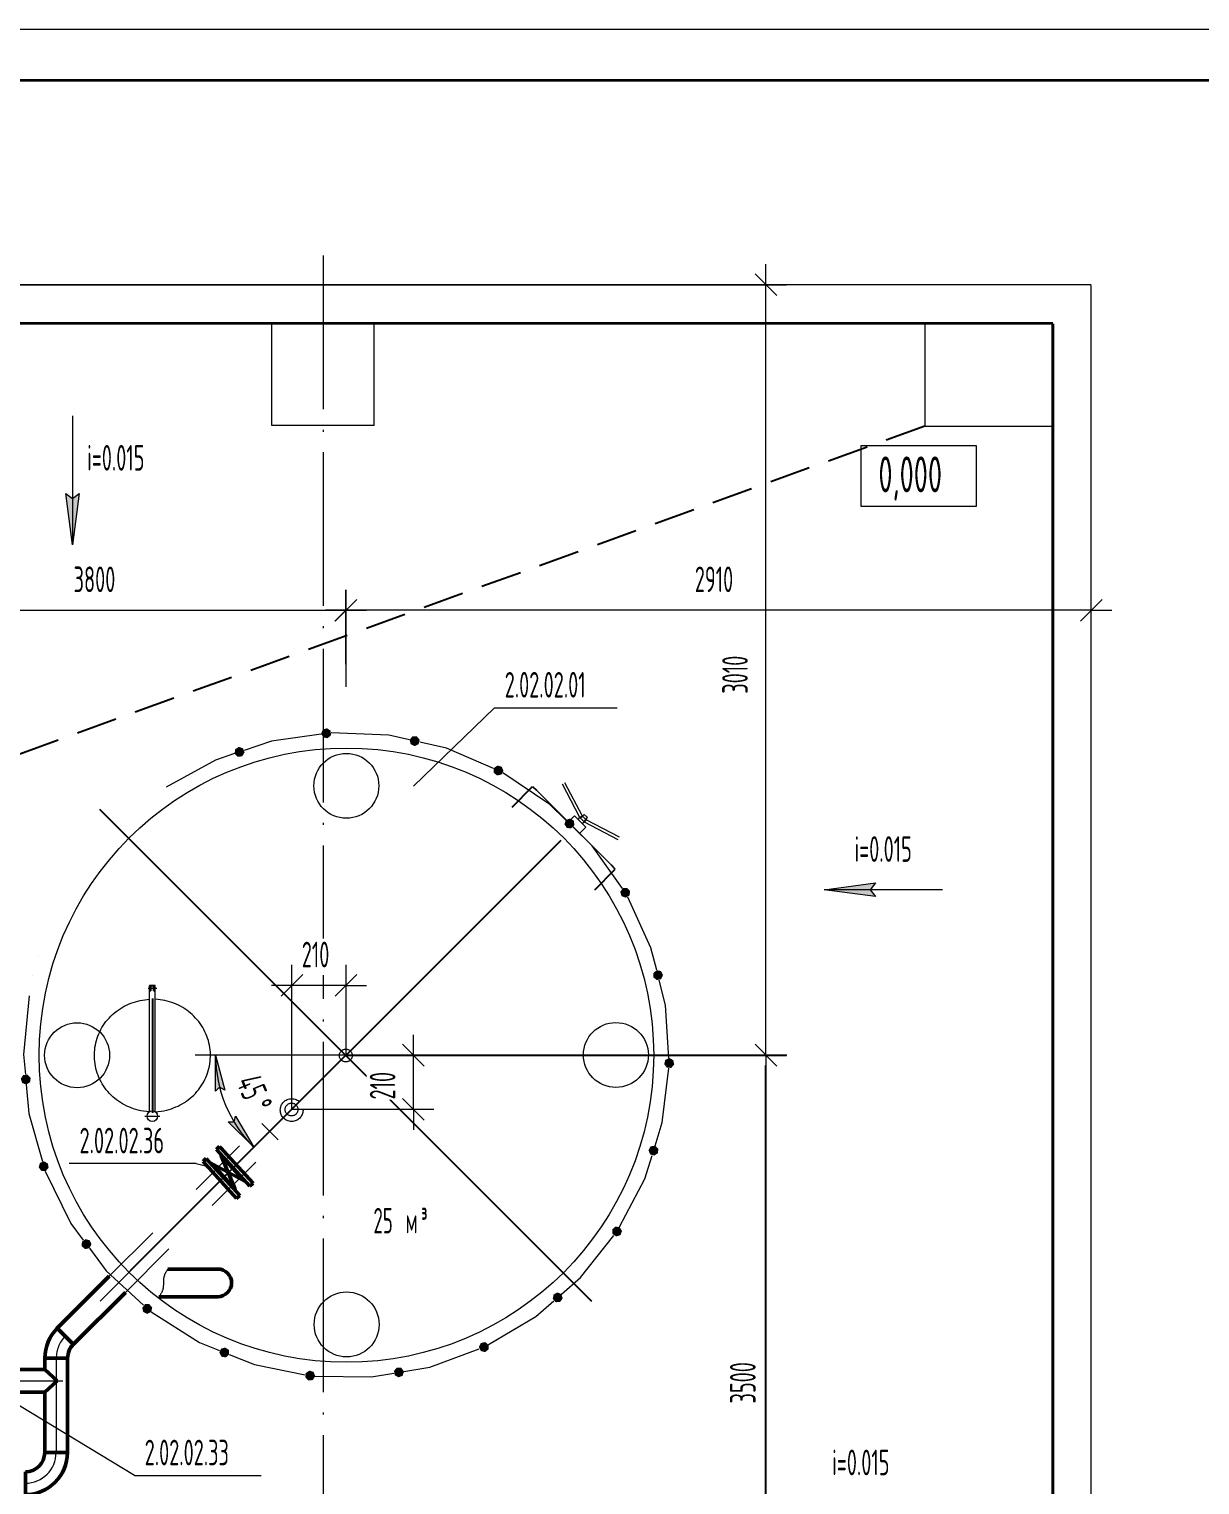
# Model space of a CAD drawing. Header units: millimetres. Extents: x -2281 to 5887, y 0 to 4166.
# Drawn here: x 462.6 to 577, y 451.8 to 594 of the extents above; entities that cross this region are included whole.
import ezdxf

# ---------------------------------------------------------------- set-up
doc = ezdxf.new("R2010")
doc.units = ezdxf.units.MM
for name, pattern in [('K5LT32777', [0]), ('K5LT32783', [0]), ('K5LT32784', [0]), ('K5LT32785', [0]), ('K5LT32786', [0]), ('K5LT32846', [0]), ('K5LT32847', [0]), ('K5LT32848', [19.2, 15, -2, 0.2, -2]), ('K5LT32852', [6.25, 4.75, -1.5]), ('K5LT32865', [0]), ('K5LT32878', [50.8, 31.75, -6.35, 6.35, -6.35]), ('K5LT32889', [11.999999, 6, -6]), ('K5LT32892', [6, 4, -2]), ('K5LT32895', [180.2, 120, -30, 0.2, -30]), ('K5LT32902', [18, 12, -1.5, 3, -1.5]), ('K5LT_AXLED', [19.5, 15, -1.5, 1.5, -1.5]), ('K5LT_BASIC', [0]), ('K5LT_DASHED', [6, 4, -2]), ('K5LT_REINFORCED', [0]), ('K5LT_THIN', [0]), ('K5LT_THIN_INCLUDED_TO_HATCHING', [0])]:
    doc.linetypes.add(name, pattern=pattern)
doc.layers.add('Системный слой', color=7, linetype='Continuous')
doc.styles.add('KDIMTEXTSTYLE', font='GOST_AU.SHX', dxfattribs={"width": 0.96, "oblique": 15, "height": 5})
doc.styles.add('KTEXTSTYLE', font='GOST_AU.SHX', dxfattribs={"width": 0.96, "height": 5})
doc.dimstyles.new('KDIMSTYLE (0.03)', dxfattribs={"dimtxt": 5, "dimasz": 1, "dimexe": 2, "dimexo": 0, "dimgap": 1, "dimtad": 1, "dimlfac": 40, "dimtxsty": 'KDIMTEXTSTYLE', "dimsah": 1, "dimcen": 0, "dimdle": 1, "dimadec": 0, "dimazin": 0, "dimtfac": 0.667, "dimtmove": 0, "dimatfit": 3, "dimfxl": 1, "dimtvp": 1, "dimtolj": 1, "dimtzin": 0, "dimarcsym": 0})

# ---------------------------------------------------------------- blocks, each defined once
blk = doc.blocks.new('U150')
at = {"layer": 'Системный слой', "color": 200, "linetype": 'K5LT32784', "lineweight": 50, "true_color": 0xbf00ff}
for p, q in [((466.97, 465.53), (465.39, 467.11)), ((466.41, 464.2), (464.19, 464.2))]:
    blk.add_line(p, q, dxfattribs=at)
for radius in [4.11, 1.89]:
    blk.add_arc((468.3, 464.2), radius, 135.0502, 180.0502, dxfattribs=at)
at = {"layer": 'Системный слой', "color": 30, "linetype": 'K5LT_AXLED', "lineweight": 13, "true_color": 0xff8000}
blk.add_arc((468.3, 464.2), 3, 135.0502, 180.0502, dxfattribs=at)
blk = doc.blocks.new('U149')
at = {"layer": 'Системный слой', "color": 6, "linetype": 'K5LT32889', "lineweight": 5, "true_color": 0xff00ff}
for p, q in [((470.47, 472.19), (487.2, 488.92)), ((472.05, 470.61), (489.07, 487.63)), ((485.37, 487.09), (486.95, 485.51))]:
    blk.add_line(p, q, dxfattribs=at)
at = {"layer": 'Системный слой', "color": 200, "linetype": 'K5LT32784', "lineweight": 50, "true_color": 0xbf00ff}
for p, q in [((470.47, 472.19), (465.39, 467.11)), ((472.05, 470.61), (466.96, 465.53)), ((466.27, 467.99), (465.39, 467.11)), ((467.85, 466.42), (466.97, 465.53))]:
    blk.add_line(p, q, dxfattribs=at)
at = {"layer": 'Системный слой', "color": 6, "linetype": 'K5LT32889', "lineweight": 5, "true_color": 0xff00ff}
for centre, radius in [((488.28, 488.42), 1.11), ((488.27, 488.47), 0.625)]:
    blk.add_circle(centre, radius, dxfattribs=at)
at = {"layer": 'Системный слой'}
blk.add_blockref('U150', (0, 0), dxfattribs=at)
blk = doc.blocks.new('U151')
at = {"layer": 'Системный слой', "color": 200, "linetype": 'K5LT32784', "lineweight": 50, "true_color": 0xbf00ff}
for p, q in [((464.17, 454.97), (466.39, 454.97)), ((462.28, 453.08), (462.28, 450.86))]:
    blk.add_line(p, q, dxfattribs=at)
at = {"layer": 'Системный слой', "color": 30, "linetype": 'K5LT_AXLED', "lineweight": 13, "true_color": 0xff8000}
blk.add_arc((462.28, 454.97), 3, 270, 0, dxfattribs=at)
at = {"layer": 'Системный слой', "color": 200, "linetype": 'K5LT32784', "lineweight": 50, "true_color": 0xbf00ff}
for radius in [4.11, 1.89]:
    blk.add_arc((462.28, 454.97), radius, 270, 0, dxfattribs=at)
blk = doc.blocks.new('U153')
at = {"layer": 'Системный слой', "color": 200, "linetype": 'K5LT32784', "lineweight": 50, "true_color": 0xbf00ff}
for p, q in [((479.94, 483.68), (479.63, 483.4)), ((479.94, 483.68), (483.22, 480.08)), ((480.93, 484.58), (481.24, 484.87)), ((480.93, 484.58), (484.21, 480.98)), ((481.24, 484.87), (484.52, 481.27)), ((481.35, 484.74), (481.73, 484.33)), ((481.39, 483.96), (481.37, 484.09)), ((482.76, 480.7), (481.39, 483.96)), ((481.39, 483.96), (483.63, 481.5)), ((479.63, 483.4), (482.91, 479.79)), ((479.74, 483.27), (480.11, 482.86)), ((480.52, 483.16), (480.39, 483.19)), ((480.52, 483.16), (483.63, 481.5)), ((480.52, 483.16), (482.76, 480.7)), ((482.76, 480.7), (482.78, 480.57)), ((483.63, 481.5), (483.76, 481.47)), ((484.21, 480.98), (484.52, 481.27)), ((483.22, 480.08), (482.91, 479.79))]:
    blk.add_line(p, q, dxfattribs=at)
blk = doc.blocks.new('U143')
at = {"layer": 'Системный слой', "color": 200, "linetype": 'K5LT32784', "lineweight": 50, "true_color": 0xbf00ff}
for p, q in [((464.17, 464.22), (464.17, 463.08)), ((466.39, 464.22), (466.39, 454.97)), ((464.17, 463.08), (465.4, 461.97)), ((464.17, 461.97), (464.17, 461.97)), ((465.4, 461.97), (464.17, 460.86)), ((464.17, 461.97), (464.17, 461.97)), ((464.17, 460.86), (464.17, 454.97)), ((466.39, 454.97), (464.17, 454.97))]:
    blk.add_line(p, q, dxfattribs=at)
at = {"layer": 'Системный слой', "color": 30, "linetype": 'K5LT_AXLED', "lineweight": 13, "true_color": 0xff8000}
blk.add_line((465.3, 464.2), (465.28, 454.97), dxfattribs=at)
at = {"layer": 'Системный слой'}
for name in ['U149', 'U153', 'U151']:
    blk.add_blockref(name, (0, 0), dxfattribs=at)
blk = doc.blocks.new('U161')
at = {"layer": 'Системный слой', "color": 7, "char_height": 2.5, "attachment_point": 1, "style": 'KTEXTSTYLE'}
for s, insert in [('\\H3.5;\\W0.965;\\Q15;\\Q0;\\W0.665;\\H2.50;м', (499.4, 478.88)), ('\\H3.5;\\W0.965;\\Q15;\\Q0;\\W0.665;\\H2.50;³', (500.92, 478.88))]:
    blk.add_mtext(s, dxfattribs=dict(at, insert=insert))
blk = doc.blocks.new('U174')
at = {"layer": 'Системный слой', "color": 7, "linetype": 'K5LT_THIN_INCLUDED_TO_HATCHING', "lineweight": 13}
for p, q in [((475.81, 472.12), (475.8, 472.07)), ((475.82, 472.17), (475.81, 472.12)), ((475.83, 472.22), (475.82, 472.17)), ((475.85, 472.27), (475.83, 472.22)), ((475.86, 472.32), (475.85, 472.27)), ((475.88, 472.36), (475.86, 472.32)), ((475.9, 472.41), (475.88, 472.36)), ((475.92, 472.45), (475.9, 472.41)), ((475.95, 472.5), (475.92, 472.45)), ((475.97, 472.54), (475.95, 472.5)), ((476, 472.59), (475.97, 472.54)), ((476.02, 472.63), (476, 472.59)), ((476.05, 472.68), (476.02, 472.63)), ((476.08, 472.72), (476.05, 472.68)), ((476.11, 472.76), (476.08, 472.72)), ((476.14, 472.81), (476.11, 472.76)), ((476.17, 472.85), (476.14, 472.81)), ((476.2, 472.89), (476.17, 472.85)), ((475.62, 470.66), (475.59, 470.62)), ((475.64, 470.71), (475.62, 470.66)), ((475.65, 470.75), (475.64, 470.71)), ((475.67, 470.8), (475.65, 470.75)), ((475.69, 470.85), (475.67, 470.8)), ((475.7, 470.9), (475.69, 470.85)), ((475.71, 470.95), (475.7, 470.9)), ((475.72, 471), (475.71, 470.95)), ((475.73, 471.05), (475.72, 471)), ((475.74, 471.1), (475.73, 471.05)), ((475.75, 471.15), (475.74, 471.1)), ((475.76, 471.3), (475.75, 471.25)), ((475.75, 471.25), (475.75, 471.2)), ((475.75, 471.2), (475.75, 471.15)), ((475.77, 471.77), (475.76, 471.72)), ((475.76, 471.72), (475.76, 471.67)), ((475.76, 471.67), (475.76, 471.61)), ((475.76, 471.61), (475.76, 471.56)), ((475.76, 471.56), (475.76, 471.51)), ((475.76, 471.51), (475.76, 471.46)), ((475.76, 471.46), (475.76, 471.4)), ((475.76, 471.4), (475.76, 471.35)), ((475.76, 471.35), (475.76, 471.3)), ((475.78, 471.92), (475.77, 471.87)), ((475.77, 471.87), (475.77, 471.82)), ((475.77, 471.82), (475.77, 471.77)), ((475.79, 472.03), (475.78, 471.97)), ((475.78, 471.97), (475.78, 471.92)), ((475.8, 472.07), (475.79, 472.03)), ((475.35, 470.22), (475.32, 470.19)), ((475.38, 470.27), (475.35, 470.22)), ((475.41, 470.31), (475.38, 470.27)), ((475.44, 470.35), (475.41, 470.31)), ((475.47, 470.4), (475.44, 470.35)), ((475.49, 470.44), (475.47, 470.4)), ((475.52, 470.48), (475.49, 470.44)), ((475.55, 470.53), (475.52, 470.48)), ((475.57, 470.57), (475.55, 470.53)), ((475.59, 470.62), (475.57, 470.57))]:
    blk.add_line(p, q, dxfattribs=at)
blk = doc.blocks.new('U173')
at = {"layer": 'Системный слой', "color": 134, "linetype": 'K5LT_REINFORCED', "lineweight": 50, "true_color": 0x009696}
for p, q in [((481.07, 472.89), (476.2, 472.89)), ((481.07, 470.19), (475.32, 470.19))]:
    blk.add_line(p, q, dxfattribs=at)
blk.add_arc((481.07, 471.54), 1.35, 270, 90, dxfattribs=at)
at = {"layer": 'Системный слой'}
blk.add_blockref('U174', (0, 0), dxfattribs=at)
blk = doc.blocks.new('U187')
at = {"layer": 'Системный слой', "color": 7, "linetype": 'K5LT_THIN', "lineweight": 13}
for p, q in [((543.89, 553.34), (555.1, 553.34)), ((543.89, 547.38), (543.89, 553.34)), ((555.1, 553.34), (555.1, 547.38)), ((555.1, 547.38), (543.89, 547.38))]:
    blk.add_line(p, q, dxfattribs=at)
at = {"layer": 'Системный слой', "color": 7, "insert": (545.57, 552.26), "char_height": 2.5, "attachment_point": 1, "style": 'KTEXTSTYLE'}
blk.add_mtext('\\H3.5;\\W0.965;\\Q15;\\Q0;\\W0.715;0,000', dxfattribs=at)
blk = doc.blocks.new('U257')
at = {"layer": 'Системный слой', "color": 7, "linetype": 'K5LT_THIN', "lineweight": 13}
for p, q in [((550.1, 565.22), (562.6, 565.22)), ((550.1, 565.22), (550.1, 555.22)), ((550.1, 555.22), (562.6, 555.22))]:
    blk.add_line(p, q, dxfattribs=at)
blk = doc.blocks.new('U422')
at = {"layer": 'Системный слой'}
for points in [[(492.12, 525.03), (492.09, 525.47), (491.74, 525.71), (491.32, 525.59), (491.16, 525.19), (491.37, 524.81), (491.8, 524.74)], [(500.68, 524.16), (500.78, 524.59), (500.5, 524.92), (500.07, 524.92), (499.8, 524.58), (499.9, 524.15), (500.29, 523.97)], [(483.68, 523.34), (483.54, 523.75), (483.13, 523.89), (482.76, 523.66), (482.71, 523.23), (483.02, 522.92), (483.45, 522.97)], [(508.96, 521.56), (508.79, 521.96), (508.37, 522.07), (508.02, 521.82), (508, 521.38), (508.33, 521.1), (508.76, 521.18)], [(515.89, 516.25), (515.83, 516.68), (515.46, 516.9), (515.05, 516.75), (514.91, 516.34), (515.15, 515.97), (515.58, 515.93)], [(521.27, 509.38), (521.33, 509.81), (521.04, 510.12), (520.61, 510.09), (520.36, 509.73), (520.49, 509.32), (520.9, 509.16)], [(524.36, 501.21), (524.54, 501.61), (524.34, 502), (523.92, 502.08), (523.59, 501.8), (523.6, 501.37), (523.94, 501.11)], [(525.63, 492.87), (525.54, 493.3), (525.16, 493.5), (524.76, 493.32), (524.66, 492.9), (524.92, 492.55), (525.35, 492.54)], [(462.74, 491.13), (462.8, 491.55), (462.51, 491.87), (462.07, 491.84), (461.83, 491.48), (461.96, 491.07), (462.36, 490.91)], [(524.05, 484.21), (524.08, 484.65), (523.76, 484.94), (523.33, 484.88), (523.12, 484.5), (523.27, 484.1), (523.69, 483.97)], [(464.55, 482.76), (464.49, 483.19), (464.12, 483.41), (463.71, 483.26), (463.58, 482.85), (463.81, 482.49), (464.25, 482.45)], [(520.39, 476.2), (520.54, 476.61), (520.31, 476.98), (519.88, 477.04), (519.57, 476.74), (519.61, 476.31), (519.98, 476.07)], [(468.74, 475.3), (468.57, 475.7), (468.15, 475.81), (467.8, 475.56), (467.78, 475.12), (468.11, 474.84), (468.53, 474.92)], [(474.57, 468.7), (474.67, 469.12), (474.39, 469.46), (473.96, 469.46), (473.69, 469.11), (473.79, 468.69), (474.18, 468.51)], [(514.74, 470.02), (514.63, 470.44), (514.23, 470.61), (513.85, 470.4), (513.77, 469.98), (514.06, 469.65), (514.49, 469.67)], [(482.18, 464.55), (482.16, 464.98), (481.8, 465.23), (481.38, 465.11), (481.22, 464.71), (481.43, 464.33), (481.86, 464.26)], [(507.51, 465.05), (507.51, 465.48), (507.18, 465.76), (506.75, 465.66), (506.56, 465.27), (506.75, 464.88), (507.17, 464.78)], [(490.58, 462.42), (490.44, 462.83), (490.03, 462.97), (489.66, 462.74), (489.62, 462.31), (489.92, 462), (490.35, 462.05)], [(499.12, 462.47), (499.24, 462.89), (498.99, 463.24), (498.56, 463.27), (498.27, 462.95), (498.34, 462.52), (498.72, 462.31)]]:
    blk.add_hatch(color=7, dxfattribs=at).paths.add_polyline_path(points)
at = {"layer": 'Системный слой', "color": 7, "linetype": 'K5LT32865', "lineweight": 13}
for p, q in [((491.16, 525.15), (486.3, 524.45)), ((497.78, 525.04), (492.15, 525.27)), ((499.8, 524.58), (497.78, 525.04)), ((486.3, 524.45), (483.66, 523.55)), ((503.41, 523.76), (500.78, 524.36)), ((508, 521.78), (503.41, 523.76)), ((480.84, 522.6), (476.04, 519.95)), ((482.71, 523.23), (480.84, 522.6)), ((513.5, 518.27), (508.9, 521.35)), ((515.05, 516.75), (513.5, 518.27)), ((517.63, 514.24), (515.77, 516.05)), ((520.57, 510.07), (517.63, 514.24)), ((523.36, 504.28), (521.09, 509.22)), ((523.92, 502.08), (523.36, 504.28)), ((524.78, 498.68), (524.17, 501.11)), ((462.64, 499.58), (462.1, 493.83)), ((525.11, 493.5), (524.78, 498.68)), ((462.1, 493.83), (462.28, 491.9)), ((524.47, 487.19), (525.1, 492.5)), ((462.37, 490.91), (462.62, 488.08)), ((462.62, 488.08), (463.94, 483.4)), ((523.76, 484.94), (524.47, 487.19)), ((522.75, 481.69), (523.47, 483.99)), ((464.23, 482.44), (466.73, 477.35)), ((520.28, 477), (522.75, 481.69)), ((466.73, 477.35), (467.94, 475.72)), ((516.48, 472.05), (519.73, 476.17)), ((468.54, 474.92), (470.17, 472.72)), ((470.17, 472.72), (473.81, 469.35)), ((514.63, 470.44), (516.48, 472.05)), ((512.13, 468.26), (513.88, 469.78)), ((474.57, 468.7), (479.28, 465.71)), ((507.5, 465.51), (512.13, 468.26)), ((479.28, 465.71), (481.25, 464.92)), ((501.76, 463.32), (506.59, 465.1)), ((482.18, 464.55), (484.64, 463.57)), ((484.64, 463.57), (489.6, 462.57)), ((490.58, 462.43), (496.07, 462.35)), ((496.07, 462.35), (498.25, 462.72)), ((499.24, 462.89), (501.76, 463.32))]:
    blk.add_line(p, q, dxfattribs=at)
blk = doc.blocks.new('U420')
at = {"layer": 'Системный слой', "color": 7, "linetype": 'K5LT32777', "lineweight": 25}
for p, q in [((509.8, 518.01), (511.81, 520.03)), ((511.81, 520.03), (512.18, 519.66)), ((516.43, 516.98), (516.67, 517.13)), ((516.84, 516.58), (516.99, 516.81)), ((517.87, 509.94), (519.88, 511.96)), ((519.88, 511.96), (519.52, 512.33))]:
    blk.add_line(p, q, dxfattribs=at)
at = {"layer": 'Системный слой', "color": 7, "linetype": 'K5LT32786', "lineweight": 18}
for p, q in [((512.18, 519.66), (519.52, 512.33)), ((516.43, 516.98), (514.71, 520.26)), ((516.67, 517.13), (514.95, 520.39)), ((515.3, 516.54), (515.91, 517.16)), ((517.01, 516.06), (515.91, 517.16)), ((516.2, 516.86), (516.46, 516.61)), ((516.26, 516.81), (516.43, 516.98)), ((516.84, 516.58), (516.43, 516.98)), ((516.72, 516.35), (516.46, 516.61)), ((516.66, 516.4), (516.84, 516.58)), ((516.67, 517.13), (516.84, 517.3)), ((516.67, 517.13), (516.99, 516.81)), ((517.16, 516.98), (516.84, 517.3)), ((516.84, 516.58), (520.12, 514.85)), ((516.99, 516.81), (517.16, 516.98)), ((516.99, 516.81), (520.25, 515.1)), ((516.4, 515.44), (517.01, 516.06))]:
    blk.add_line(p, q, dxfattribs=at)
at = {"layer": 'Системный слой', "color": 7, "linetype": 'K5LT_THIN_INCLUDED_TO_HATCHING', "lineweight": 13}
blk.add_circle((493.63, 493.78), 30, dxfattribs=at)
at = {"layer": 'Системный слой'}
blk.add_blockref('U422', (0, 0), dxfattribs=at)
blk = doc.blocks.new('U449')
at = {"layer": 'Системный слой', "color": 7, "linetype": 'K5LT32786', "lineweight": 18}
blk.add_circle((519.94, 493.8), 3.17, dxfattribs=at)
blk = doc.blocks.new('U450')
at = {"layer": 'Системный слой', "color": 7, "linetype": 'K5LT32786', "lineweight": 18}
blk.add_circle((493.62, 520.09), 3.17, dxfattribs=at)
blk = doc.blocks.new('U451')
at = {"layer": 'Системный слой', "color": 7, "linetype": 'K5LT32786', "lineweight": 18}
blk.add_circle((467.33, 493.77), 3.17, dxfattribs=at)
blk = doc.blocks.new('U452')
at = {"layer": 'Системный слой', "color": 7, "linetype": 'K5LT32786', "lineweight": 18}
blk.add_circle((493.65, 467.48), 3.17, dxfattribs=at)
blk = doc.blocks.new('U448')
at = {"layer": 'Системный слой'}
for name in ['U450', 'U451', 'U449', 'U452']:
    blk.add_blockref(name, (0, 0), dxfattribs=at)
blk = doc.blocks.new('U419')
at = {"layer": 'Системный слой', "color": 7, "linetype": 'K5LT32786', "lineweight": 18}
for p, q in [((474.97, 500.6), (474.39, 500.6)), ((474.39, 499.35), (474.39, 500.6)), ((474.97, 499.35), (474.97, 500.6)), ((474.39, 488.25), (474.39, 499.35)), ((474.97, 488.25), (474.97, 499.35))]:
    blk.add_line(p, q, dxfattribs=at)
at = {"layer": 'Системный слой', "color": 6, "linetype": 'K5LT32852', "lineweight": 25, "true_color": 0xff00ff}
for p, q in [((474.44, 500.05), (474.44, 500.56)), ((474.44, 500.56), (474.54, 500.56)), ((474.54, 500.05), (474.54, 500.56)), ((474.79, 500.56), (474.58, 500.56)), ((474.83, 500.05), (474.83, 500.56)), ((474.93, 500.56), (474.83, 500.56)), ((474.93, 500.05), (474.93, 500.56)), ((474.54, 500.05), (474.44, 500.05)), ((474.83, 500.05), (474.93, 500.05))]:
    blk.add_line(p, q, dxfattribs=at)
at = {"layer": 'Системный слой', "color": 4, "linetype": 'K5LT32878', "lineweight": 15, "true_color": 0x00ffff}
for p, q in [((475.12, 500.3), (474.28, 500.3)), ((473.95, 487.82), (475.41, 487.82))]:
    blk.add_line(p, q, dxfattribs=at)
at = {"layer": 'Системный слой', "color": 150, "linetype": 'K5LT32902', "lineweight": 25, "true_color": 0x007fff}
blk.add_line((474.68, 499.33), (474.68, 488.16), dxfattribs=at)
at = {"layer": 'Системный слой', "color": 7, "linetype": 'K5LT32786', "lineweight": 18}
blk.add_circle((474.68, 487.82), 0.516, dxfattribs=at)
for points in [[(474.39, 488.25), (474.01, 488.27), (473.64, 488.33), (472.67, 488.57), (472.09, 488.82), (471.03, 489.49), (470.56, 489.92), (469.8, 490.89), (469.5, 491.45), (469.1, 492.61), (469.01, 493.23), (469.03, 494.46), (469.15, 495.07), (469.58, 496.22), (469.9, 496.76), (470.7, 497.71), (471.19, 498.12), (472.27, 498.76), (472.86, 498.99), (473.78, 499.18), (474.08, 499.22), (474.39, 499.24)], [(474.98, 488.25), (475.35, 488.27), (475.72, 488.33), (476.69, 488.57), (477.28, 488.82), (478.33, 489.49), (478.8, 489.92), (479.57, 490.89), (479.87, 491.45), (480.26, 492.61), (480.36, 493.23), (480.34, 494.46), (480.22, 495.07), (479.78, 496.22), (479.46, 496.76), (478.66, 497.71), (478.18, 498.12), (477.1, 498.76), (476.5, 498.99), (475.59, 499.18), (475.28, 499.22), (474.98, 499.24)]]:
    blk.add_open_spline(points, degree=3, knots=[0, 0, 0, 0, 0.0650277, 0.0650277, 0.1752287, 0.1752287, 0.2854298, 0.2854298, 0.3956308, 0.3956308, 0.5058319, 0.5058319, 0.6160329, 0.6160329, 0.726234, 0.726234, 0.836435, 0.836435, 0.9466361, 0.9466361, 1, 1, 1, 1], dxfattribs=at)
at = {"layer": 'Системный слой'}
for name in ['U420', 'U448']:
    blk.add_blockref(name, (0, 0), dxfattribs=at)
blk = doc.blocks.new('D42')
at = {"layer": 'Системный слой', "color": 7, "linetype": 'K5LT_THIN', "lineweight": 13, "transparency": 16777216}
for p, q in [((493.57, 531.96), (493.57, 539.24)), ((566.35, 526.56), (566.35, 539.24)), ((494.63, 538.3), (492.5, 536.18)), ((565.29, 536.18), (567.41, 538.3)), ((493.57, 537.24), (491.57, 537.24)), ((566.35, 537.24), (493.57, 537.24)), ((566.35, 537.24), (568.35, 537.24))]:
    blk.add_line(p, q, dxfattribs=at)
at = {"transparency": 16777216}
blk.add_wipeout([(527.64, 538.49), (527.64, 542.06), (532.09, 542.06), (532.09, 538.49)], dxfattribs=at).dxf.layer = 'Системный слой'
at = {"layer": 'Системный слой', "color": 7, "transparency": 16777216, "insert": (527.64, 541.51), "char_height": 2.5, "attachment_point": 1, "style": 'KTEXTSTYLE'}
blk.add_mtext('\\H3.5;\\W0.965;\\Q15;\\Q0;\\W0.715;\\H2.50;2910', dxfattribs=at)
blk = doc.blocks.new('KDIMARROW_03')
at = {"layer": 'Системный слой', "color": 0, "linetype": 'K5LT_THIN', "lineweight": 13}
for p, q in [((-1.06, -1.06), (1.06, 1.06)), ((0, 0), (-1, 0)), ((0, 0), (2, 0))]:
    blk.add_line(p, q, dxfattribs=at)
blk = doc.blocks.new('D50')
at = {"layer": 'Системный слой', "color": 7, "linetype": 'K5LT_THIN', "lineweight": 13, "transparency": 16777216}
for p, q in [((534.58, 569.03), (534.58, 571.03)), ((455.19, 569.03), (536.58, 569.03)), ((535.64, 567.97), (533.52, 570.1)), ((534.58, 493.78), (534.58, 569.03)), ((533.52, 494.85), (535.64, 492.72)), ((493.6, 493.78), (536.58, 493.78)), ((534.58, 493.78), (534.58, 491.78))]:
    blk.add_line(p, q, dxfattribs=at)
at = {"transparency": 16777216}
blk.add_wipeout([(533.58, 529.09), (530.01, 529.09), (530.01, 533.54), (533.58, 533.54)], dxfattribs=at).dxf.layer = 'Системный слой'
at = {"layer": 'Системный слой', "color": 7, "transparency": 16777216, "insert": (530.32, 529.09), "char_height": 2.5, "attachment_point": 1, "rotation": 90, "style": 'KTEXTSTYLE'}
blk.add_mtext('\\H3.5;\\W0.965;\\Q15;\\Q0;\\W0.715;\\H2.50;3010', dxfattribs=at)
blk = doc.blocks.new('D54')
at = {"layer": 'Defpoints', "color": 0, "transparency": 16777216}
for p in [(493.6, 493.78), (534.58, 493.78), (499.57, 406.28)]:
    blk.add_point(p, dxfattribs=at)
at = {"layer": 'Системный слой', "color": 0, "lineweight": -2, "transparency": 16777216}
for p, q in [((493.6, 493.78), (536.58, 493.78)), ((534.58, 407.28), (534.58, 492.78)), ((499.57, 406.28), (536.58, 406.28))]:
    blk.add_line(p, q, dxfattribs=at)
for p, rotation in [((534.58, 493.78), 90), ((534.58, 406.28), 270)]:
    blk.add_blockref('KDIMARROW_03', p, dxfattribs=dict(at, rotation=rotation))
at = {"layer": 'Системный слой', "color": 7, "transparency": 16777216, "insert": (532.33, 461.78), "char_height": 5, "attachment_point": 5, "rotation": 90, "style": 'KDIMTEXTSTYLE'}
blk.add_mtext('\\A1;\\H2.5;\\W0.715;\\Q0;3500', dxfattribs=at)
blk = doc.blocks.new('D58')
at = {"layer": 'Системный слой', "color": 7, "linetype": 'K5LT_THIN', "lineweight": 13, "transparency": 16777216}
for p, q in [((488.31, 488.49), (488.31, 502.6)), ((493.6, 493.78), (493.6, 502.6)), ((488.31, 500.6), (486.31, 500.6)), ((493.6, 500.6), (488.31, 500.6)), ((493.6, 500.6), (495.6, 500.6))]:
    blk.add_line(p, q, dxfattribs=at)
at = {"transparency": 16777216}
blk.add_wipeout([(489.27, 501.6), (489.27, 505.17), (492.51, 505.17), (492.51, 501.6)], dxfattribs=at).dxf.layer = 'Системный слой'
at = {"layer": 'Системный слой', "color": 7, "linetype": 'K5LT_THIN', "lineweight": 13, "transparency": 16777216}
for p, q in [((489.37, 501.66), (487.25, 499.54)), ((492.54, 499.54), (494.66, 501.66))]:
    blk.add_line(p, q, dxfattribs=at)
at = {"layer": 'Системный слой', "color": 7, "transparency": 16777216, "insert": (489.27, 504.86), "char_height": 2.5, "attachment_point": 1, "style": 'KTEXTSTYLE'}
blk.add_mtext('\\H3.5;\\W0.965;\\Q15;\\Q0;\\W0.715;\\H2.50;210', dxfattribs=at)
blk = doc.blocks.new('D59')
at = {"layer": 'Системный слой', "color": 7, "linetype": 'K5LT_THIN', "lineweight": 13, "transparency": 16777216}
for p, q in [((500.17, 493.78), (500.17, 495.78)), ((493.6, 493.78), (502.17, 493.78)), ((500.17, 488.49), (500.17, 493.78)), ((488.26, 488.49), (502.17, 488.49)), ((500.17, 488.49), (500.17, 486.49))]:
    blk.add_line(p, q, dxfattribs=at)
at = {"transparency": 16777216}
blk.add_wipeout([(499.17, 489.45), (495.61, 489.45), (495.61, 492.69), (499.17, 492.69)], dxfattribs=at).dxf.layer = 'Системный слой'
at = {"layer": 'Системный слой', "color": 7, "linetype": 'K5LT_THIN', "lineweight": 13, "transparency": 16777216}
for p, q in [((501.23, 492.72), (499.11, 494.85)), ((499.11, 489.55), (501.23, 487.43))]:
    blk.add_line(p, q, dxfattribs=at)
at = {"layer": 'Системный слой', "color": 7, "transparency": 16777216, "insert": (495.91, 489.45), "char_height": 2.5, "attachment_point": 1, "rotation": 90, "style": 'KTEXTSTYLE'}
blk.add_mtext('\\H3.5;\\W0.965;\\Q15;\\Q0;\\W0.715;\\H2.50;210', dxfattribs=at)
blk = doc.blocks.new('D70')
at = {"layer": 'Системный слой', "color": 7, "linetype": 'K5LT_THIN', "lineweight": 13, "transparency": 16777216}
for p, q in [((398.56, 526.71), (398.56, 539.24)), ((493.6, 529.77), (493.6, 539.24)), ((399.63, 538.3), (397.5, 536.18)), ((492.54, 536.18), (494.66, 538.3)), ((398.56, 537.24), (396.56, 537.24)), ((398.56, 537.24), (493.6, 537.24)), ((493.6, 537.24), (495.6, 537.24))]:
    blk.add_line(p, q, dxfattribs=at)
at = {"transparency": 16777216}
blk.add_wipeout([(466.99, 538.24), (466.99, 541.81), (471.94, 541.81), (471.94, 538.24)], dxfattribs=at).dxf.layer = 'Системный слой'
at = {"layer": 'Системный слой', "color": 7, "transparency": 16777216, "insert": (466.99, 541.51), "char_height": 2.5, "attachment_point": 1, "style": 'KTEXTSTYLE'}
blk.add_mtext('\\H3.5;\\W0.965;\\Q15;\\Q0;\\W0.715;\\H2.50;3800', dxfattribs=at)
blk = doc.blocks.new('U544')
at = {"layer": 'Системный слой'}
blk.add_hatch(color=7, dxfattribs=at).paths.add_polyline_path([(466.89, 543.64), (467.55, 548.64), (466.89, 548.14), (466.23, 548.64)])
at = {"layer": 'Системный слой', "color": 7, "linetype": 'K5LT_THIN', "lineweight": 13}
for p, q in [((466.89, 556.24), (466.89, 543.64)), ((466.89, 543.64), (466.23, 548.64)), ((466.23, 548.64), (466.89, 548.14)), ((466.89, 548.14), (467.55, 548.64)), ((467.55, 548.64), (466.89, 543.64))]:
    blk.add_line(p, q, dxfattribs=at)
blk = doc.blocks.new('D85')
at = {"layer": 'Системный слой', "color": 7, "linetype": 'K5LT_THIN', "lineweight": 13, "transparency": 16777216}
for p, q in [((536.62, 493.78), (478.86, 493.78)), ((480.84, 490.25), (480.86, 493.78)), ((481.25, 490.66), (480.84, 490.25)), ((469.58, 469.76), (486.01, 486.19))]:
    blk.add_line(p, q, dxfattribs=at)
at = {"transparency": 16777216}
blk.add_wipeout([(482.33, 490.98), (485.74, 492.39), (487, 489.34), (483.59, 487.93)], dxfattribs=at).dxf.layer = 'Системный слой'
at = {"layer": 'Системный слой', "transparency": 16777216}
for points in [[(481.75, 490.37), (480.86, 493.78), (480.84, 490.25), (481.25, 490.66)], [(484.59, 484.78), (482.81, 487.82), (482.66, 487.27), (482.08, 487.26)]]:
    blk.add_hatch(color=7, dxfattribs=at).paths.add_polyline_path(points)
at = {"layer": 'Системный слой', "color": 7, "linetype": 'K5LT_THIN', "lineweight": 13, "transparency": 16777216}
for p, q in [((480.86, 493.78), (481.75, 490.37)), ((481.75, 490.37), (481.25, 490.66)), ((482.66, 487.27), (482.81, 487.82)), ((482.81, 487.82), (484.59, 484.78)), ((482.08, 487.26), (482.66, 487.27)), ((484.59, 484.78), (482.08, 487.26))]:
    blk.add_line(p, q, dxfattribs=at)
blk.add_arc((493.6, 493.78), 12.74, 180, 225, dxfattribs=at)
at = {"layer": 'Системный слой', "color": 7, "transparency": 16777216, "char_height": 2.5, "attachment_point": 1, "rotation": 292.5, "style": 'KTEXTSTYLE'}
for s, insert in [('\\H3.5;\\W0.965;\\Q15;\\Q0;\\W0.715;\\H2.50;45', (485.14, 492.14)), ('\\H3.5;\\W0.965;\\Q15;\\Q0;\\W0.715;\\H2.50;°', (486.15, 489.7))]:
    blk.add_mtext(s, dxfattribs=dict(at, insert=insert))
blk = doc.blocks.new('KDIMARROW_01')
at = {"layer": 'Системный слой'}
blk.add_hatch(color=0, dxfattribs=at).paths.add_polyline_path([(0, 0), (-3.5, 0.46), (-3.15, 0), (-3.5, -0.46)])
at = {"layer": 'Системный слой', "color": 0, "linetype": 'K5LT_THIN', "lineweight": 13}
for p, q in [((-3.15, 0), (-3.5, 0.46)), ((-3.5, 0.46), (0, 0)), ((0, 0), (-3.5, -0.46)), ((-3.5, -0.46), (-3.15, 0)), ((0, 0), (-1, 0))]:
    blk.add_line(p, q, dxfattribs=at)
blk = doc.blocks.new('U557')
at = {"layer": 'Системный слой', "color": 7, "linetype": 'K5LT_THIN', "lineweight": 13}
for q in [(457.66, 461.97), (485.31, 452.72)]:
    blk.add_line((472.93, 452.72), q, dxfattribs=at)
at = {"layer": 'Системный слой', "color": 7, "insert": (473.93, 456.22), "char_height": 2.5, "attachment_point": 1, "style": 'KTEXTSTYLE'}
blk.add_mtext('\\H3.5;\\W0.965;\\Q15;\\Q0;\\W0.715;\\H2.50;2.02.02.33', dxfattribs=at)
blk = doc.blocks.new('U575')
at = {"layer": 'Системный слой', "color": 7, "linetype": 'K5LT_THIN', "lineweight": 13}
for q in [(466.57, 483.19), (480.4, 482.85)]:
    blk.add_line((478.96, 483.19), q, dxfattribs=at)
at = {"layer": 'Системный слой', "color": 7, "insert": (467.57, 486.69), "char_height": 2.5, "attachment_point": 1, "style": 'KTEXTSTYLE'}
blk.add_mtext('\\H3.5;\\W0.965;\\Q15;\\Q0;\\W0.715;\\H2.50;2.02.02.36', dxfattribs=at)
blk = doc.blocks.new('U579')
at = {"layer": 'Системный слой', "color": 7, "linetype": 'K5LT_THIN', "lineweight": 13}
for q in [(500.17, 520.05), (520.07, 527.71)]:
    blk.add_line((508.08, 527.71), q, dxfattribs=at)
at = {"layer": 'Системный слой', "color": 7, "insert": (509.08, 531.21), "char_height": 2.5, "attachment_point": 1, "style": 'KTEXTSTYLE'}
blk.add_mtext('\\H3.5;\\W0.965;\\Q15;\\Q0;\\W0.715;\\H2.50;2.02.02.01', dxfattribs=at)
blk = doc.blocks.new('U599')
at = {"layer": 'Системный слой'}
blk.add_hatch(color=7, dxfattribs=at).paths.add_polyline_path([(544.78, 509.94), (545.28, 510.6), (540.28, 509.94), (545.28, 509.29)])
at = {"layer": 'Системный слой', "color": 7, "linetype": 'K5LT_THIN', "lineweight": 13}
for p, q in [((540.28, 509.94), (545.28, 510.6)), ((545.28, 510.6), (544.78, 509.94)), ((545.28, 509.29), (540.28, 509.94)), ((551.83, 509.94), (540.28, 509.94)), ((544.78, 509.94), (545.28, 509.29))]:
    blk.add_line(p, q, dxfattribs=at)

msp = doc.modelspace()

# ---------------------------------------------------------------- linework, layer by layer
at = {"color": 7, "linetype": 'K5LT_THIN', "lineweight": 13}
msp.add_line((0, 594), (841, 594), dxfattribs=at)
at = {"color": 5, "linetype": 'K5LT_BASIC', "lineweight": 35, "true_color": 0x0000ff}
msp.add_line((20, 589), (836, 589), dxfattribs=at)
at = {"layer": 'Системный слой', "color": 1, "linetype": 'K5LT32848', "lineweight": 18, "true_color": 0xff0000}
msp.add_line((491.34918, 571.87341), (491.34918, 155.27341), dxfattribs=at)
at = {"layer": 'Системный слой', "color": 7, "linetype": 'K5LT_THIN', "lineweight": 13}
for p, q in [((566.34918, 569.03472), (191.34918, 569.03472)), ((562.59917, 565.22341), (191.34917, 565.22341)), ((486.34918, 555.28472), (486.34918, 565.28472)), ((496.34918, 555.28472), (496.34918, 565.28472)), ((496.34918, 555.28472), (486.34918, 555.28472))]:
    msp.add_line(p, q, dxfattribs=at)
at = {"layer": 'Системный слой', "color": 7, "linetype": 'K5LT32846', "lineweight": 9}
msp.add_line((566.34917, 193.97341), (566.34917, 568.97341), dxfattribs=at)
at = {"layer": 'Системный слой', "color": 7, "linetype": 'K5LT32785', "lineweight": 40}
for p, q in [((291.37208, 565.2682), (562.59918, 565.25995)), ((562.59917, 565.22341), (562.5992, 197.78504))]:
    msp.add_line(p, q, dxfattribs=at)
at = {"layer": 'Системный слой', "color": 7, "linetype": 'K5LT_THIN_INCLUDED_TO_HATCHING', "lineweight": 13}
msp.add_line((562.59917, 403.97341), (562.59917, 565.22341), dxfattribs=at)
at = {"layer": 'Системный слой', "color": 7, "linetype": 'K5LT32847', "lineweight": 5}
msp.add_line((562.59917, 557.47341), (562.59917, 423.97341), dxfattribs=at)
at = {"layer": 'Системный слой', "color": 1, "linetype": 'K5LT32892', "lineweight": 25, "true_color": 0xff0000}
msp.add_line((550.09917, 555.22341), (449.22443, 518.65157), dxfattribs=at)
at = {"layer": 'Системный слой', "color": 150, "linetype": 'K5LT32895', "lineweight": 25, "true_color": 0x007fff}
for p, q in [((517.58485, 469.72466), (469.5452, 517.76429)), ((472.52451, 472.70396), (514.60553, 514.785))]:
    msp.add_line(p, q, dxfattribs=at)
at = {"layer": 'Системный слой', "color": 7, "linetype": 'K5LT32865', "lineweight": 13}
for p, q in [((463.56501, 503.44248), (463.56501, 503.44247)), ((463.01669, 501.54522), (463.01568, 501.54125))]:
    msp.add_line(p, q, dxfattribs=at)
at = {"layer": 'Системный слой', "color": 211, "linetype": 'K5LT32783', "lineweight": 50, "true_color": 0xff7fff}
for p, q in [((464.16826, 463.08482), (458.15701, 463.0848)), ((464.16826, 460.85982), (458.15701, 460.8598))]:
    msp.add_line(p, q, dxfattribs=at)
at = {"layer": 'Системный слой', "color": 30, "linetype": 'K5LT_AXLED', "lineweight": 13, "true_color": 0xff8000}
msp.add_line((439.75454, 461.97227), (465.92348, 461.97232), dxfattribs=at)
at = {"layer": 'Системный слой', "color": 7, "linetype": 'K5LT_DASHED', "lineweight": 13}
msp.add_circle((493.56502, 493.74448), 0.625, dxfattribs=at)

# ---------------------------------------------------------------- block references
at = {"layer": 'Системный слой'}
for name in ['U257', 'U187', 'U419', 'U143', 'U599', 'U161', 'U173', 'U557']:
    msp.add_blockref(name, (0, 0), dxfattribs=at)

# ---------------------------------------------------------------- texts
at = {"layer": 'Системный слой', "color": 7, "char_height": 2.5, "attachment_point": 1, "style": 'KTEXTSTYLE'}
for s, insert in [('\\H3.5;\\W0.965;\\Q15;\\Q0;\\W0.715;\\H2.50;i=0.015', (543.2299, 515.16189)), ('\\H3.5;\\W0.965;\\Q15;\\Q0;\\W0.665;\\H2.50; 25', (495.41234, 478.86493)), ('\\H3.5;\\W0.965;\\Q15;\\Q0;\\W0.715;\\H2.50;i=0.015', (541.04551, 455.24902))]:
    msp.add_mtext(s, dxfattribs=dict(at, insert=insert))

# ---------------------------------------------------------------- next in the draw order: dimensions: what is measured, and where the dimension line sits
at = {"layer": 'Системный слой', "color": 7}
dim = msp.add_linear_dim(base=(566.34918, 537.24191), p1=(493.56504, 531.9587), p2=(566.34918, 526.55564), text='\\H2.5;\\W0.715;\\Q0;\\H2.5;\\W0.715;\\Q0;\\Q0;\\W0.527;2910\\Q0;', dimstyle='KDIMSTYLE (0.03)', override={"dimexo": 0, "dimblk1": 'KDIMARROW_03', "dimblk2": 'KDIMARROW_03', "dimse1": 0, "dimse2": 0, "dimclrt": 7, "dimtolj": 1}, dxfattribs=at)
dim.commit()
dim.dimension.update_dxf_attribs({"geometry": 'D42', "text_midpoint": (529.95711, 537.24191), "dimtype": 160})

# ---------------------------------------------------------------- next in the draw order: dimensions: what is measured, and where the dimension line sits
dim = msp.add_linear_dim(base=(534.58231, 493.78472), p1=(455.18668, 569.03472), p2=(493.59918, 493.78472), angle=90, text='\\H2.5;\\W0.715;\\Q0;\\H2.5;\\W0.715;\\Q0;\\Q0;\\W0.527;3010\\Q0;', dimstyle='KDIMSTYLE (0.03)', override={"dimexo": 0, "dimblk1": 'KDIMARROW_03', "dimblk2": 'KDIMARROW_03', "dimse1": 0, "dimse2": 0, "dimclrt": 7, "dimtolj": 1}, dxfattribs=at)
dim.commit()
dim.dimension.update_dxf_attribs({"geometry": 'D50', "text_midpoint": (534.58231, 531.40972), "dimtype": 160})

# ---------------------------------------------------------------- next in the draw order: block references
at = {"layer": 'Системный слой'}
for name in ['U544', 'U579']:
    msp.add_blockref(name, (0, 0), dxfattribs=at)

# ---------------------------------------------------------------- next in the draw order: texts
at = {"layer": 'Системный слой', "color": 7, "insert": (468.30431, 553.37742), "char_height": 2.5, "attachment_point": 1, "style": 'KTEXTSTYLE'}
msp.add_mtext('\\H3.5;\\W0.965;\\Q15;\\Q0;\\W0.715;\\H2.50;i=0.015', dxfattribs=at)

# ---------------------------------------------------------------- next in the draw order: dimensions: what is measured, and where the dimension line sits
at = {"layer": 'Системный слой', "color": 7}
dim = msp.add_linear_dim(base=(398.565, 537.24191), p1=(493.59918, 529.7732), p2=(398.565, 526.71362), text='\\H2.5;\\W0.715;\\Q0;\\H2.5;\\W0.715;\\Q0;\\Q0;\\W0.527;3800\\Q0;', dimstyle='KDIMSTYLE (0.03)', override={"dimexo": 0, "dimblk1": 'KDIMARROW_03', "dimblk2": 'KDIMARROW_03', "dimse1": 0, "dimse2": 0, "dimclrt": 7, "dimtolj": 1}, dxfattribs=at)
dim.commit()
dim.dimension.update_dxf_attribs({"geometry": 'D70', "text_midpoint": (469.565, 537.24191), "dimtype": 160})
dim = msp.add_linear_dim(base=(534.58231, 493.78472), p1=(499.56501, 406.28473), p2=(493.59918, 493.78472), angle=90, dimstyle='KDIMSTYLE (0.03)', override={"dimpost": '\\H2.5;\\W0.715;\\Q0;<>', "dimblk1": 'KDIMARROW_03', "dimblk2": 'KDIMARROW_03', "dimclrt": 7}, dxfattribs=at)
dim.commit()
dim.dimension.update_dxf_attribs({"geometry": 'D54', "text_midpoint": (534.58231, 461.78472), "dimtype": 160})

# ---------------------------------------------------------------- next in the draw order: dimensions: what is measured, and where the dimension line sits
dim = msp.add_linear_dim(base=(493.59918, 500.59729), p1=(488.31172, 488.49118), p2=(493.59918, 493.78472), text='\\H125.0;\\W0.665;\\Q0;\\H125.0;\\W0.665;\\Q0;\\Q0;\\W0.490;\\H2.50;210\\Q0;\\W0.455;\\H125.00;', dimstyle='KDIMSTYLE (0.03)', override={"dimexo": 0, "dimblk1": 'KDIMARROW_03', "dimblk2": 'KDIMARROW_03', "dimse1": 0, "dimse2": 0, "dimclrt": 7, "dimtolj": 1}, dxfattribs=at)
dim.commit()
dim.dimension.update_dxf_attribs({"geometry": 'D58', "text_midpoint": (490.95545, 500.59729), "dimtype": 160})

# ---------------------------------------------------------------- next in the draw order: dimensions: what is measured, and where the dimension line sits
dim = msp.add_linear_dim(base=(500.17396, 488.49119), p1=(493.59918, 493.78473), p2=(488.26173, 488.49119), angle=90, text='\\H125.0;\\W0.665;\\Q0;\\H125.0;\\W0.665;\\Q0;\\Q0;\\W0.490;\\H2.50;210\\Q0;\\W0.455;\\H125.00;', dimstyle='KDIMSTYLE (0.03)', override={"dimexo": 0, "dimblk1": 'KDIMARROW_03', "dimblk2": 'KDIMARROW_03', "dimse1": 0, "dimse2": 0, "dimclrt": 7, "dimtolj": 1}, dxfattribs=at)
dim.commit()
dim.dimension.update_dxf_attribs({"geometry": 'D59', "text_midpoint": (500.17396, 491.13796), "dimtype": 160})

# ---------------------------------------------------------------- next in the draw order: dimensions: what is measured, and where the dimension line sits
dim = msp.add_angular_dim_2l(base=(506.33412, 493.91208), line1=((493.59918, 493.78473), (536.61646, 493.78473)), line2=((493.59918, 493.78473), (469.57937, 469.76492)), dimstyle='KDIMSTYLE (0.03)', override={"dimpost": '\\H2.5;\\W0.715;\\Q0;<>', "dimblk1": 'KDIMARROW_01', "dimblk2": 'KDIMARROW_01', "dimclrt": 7, "dimtolj": 1}, dxfattribs=at)
dim.commit()
dim.dimension.update_dxf_attribs({"geometry": 'D85', "text_midpoint": (481.83304, 488.91103), "dimtype": 162})

# ---------------------------------------------------------------- next in the draw order: block references
at = {"layer": 'Системный слой'}
msp.add_blockref('U575', (0, 0), dxfattribs=at)

doc.saveas('drawing.dxf')
